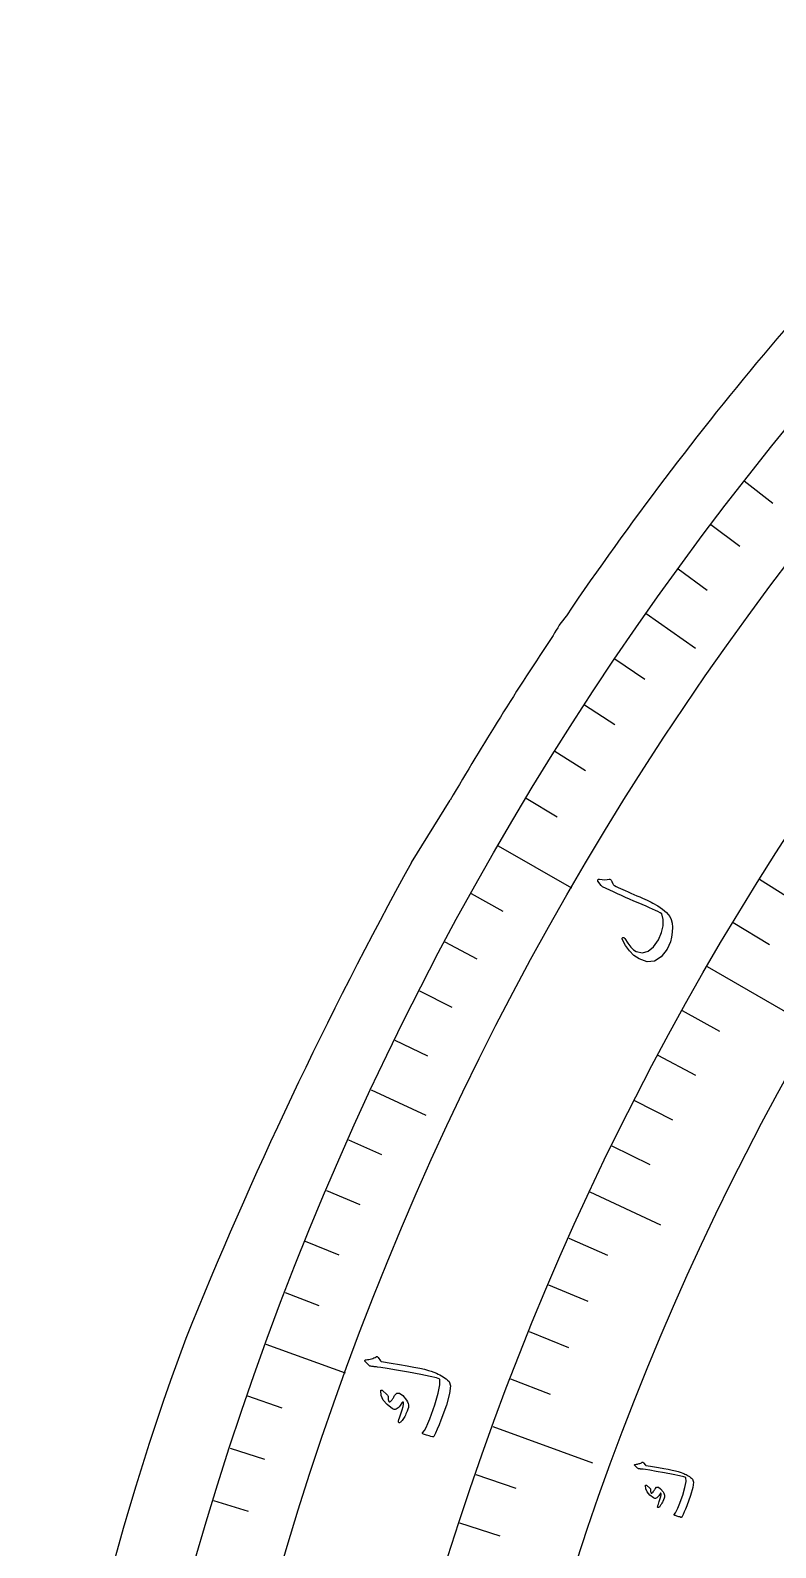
# Model space of a CAD drawing. Header units: millimetres. Extents: x -59 to 59, y -59 to 86.
# Drawn here: x -58.65 to -44.99, y 16.04 to 43.85 of the extents above; entities that cross this region are included whole.
import ezdxf

# ---------------------------------------------------------------- set-up
doc = ezdxf.new("R2010")
doc.units = ezdxf.units.MM
for name, color, linetype in [('CUT_OUTER', 1, 'Continuous'), ('ENGRAVE', 7, 'Continuous'), ('ENGRAVE_FINE', 8, 'Continuous'), ('TEXT', 5, 'Continuous')]:
    doc.layers.add(name, color=color, linetype=linetype)

msp = doc.modelspace()

# ---------------------------------------------------------------- linework, layer by layer
at = {"layer": 'CUT_OUTER'}
msp.add_lwpolyline([(-51.6662, 28.6039), (-50.9544, 29.7428)], dxfattribs=at)
for centre, radius, start, end in [((-0.0274, 0.0225), 58.9646, 133.821638, 145.848692), ((-47.1747, 31.7527), 2.1449, 140.2584, 151.82742), ((-0.143, 0.0906), 58.8307, 146.261464, 149.733281), ((20.4694, -10.9117), 82.2497, 151.286278, 158.01887), ((-10.5393, 3.0414), 48.2909, 159.59975, 175.06606)]:
    msp.add_arc(centre, radius, start, end, dxfattribs=at)
at = {"layer": 'ENGRAVE'}
for points in [[(-47.3634, 33.1642), (-46.4572, 32.5297)], [(-50.0736, 28.91), (-48.7323, 28.1356)], [(-46.2414, 26.6975), (-40.6209, 23.4525)], [(-52.4027, 24.4358), (-51.4001, 23.9683)], [(-48.3923, 22.5657), (-47.0983, 21.9623)], [(-54.333, 19.7756), (-52.8777, 19.2459)], [(-50.1749, 18.2622), (-48.3453, 17.5963)]]:
    msp.add_lwpolyline(points, dxfattribs=at)
for radius in [57.82, 57.82, 56.2713, 53.395, 53.395, 51.1235, 46.905, 46.905]:
    msp.add_circle((0, 0), radius, dxfattribs=at)
at = {"layer": 'ENGRAVE_FINE'}
for points in [[(-45.5628, 35.5975), (-45.0397, 35.1889)], [(-46.1771, 34.7969), (-45.647, 34.3975)], [(-46.7774, 33.9857), (-46.2404, 33.5956)], [(-47.935, 32.3325), (-47.3847, 31.9614)], [(-48.4919, 31.491), (-47.9353, 31.1295)], [(-49.0341, 30.6399), (-48.4712, 30.2882)], [(-49.5614, 29.7795), (-48.9925, 29.4376)], [(-45.2815, 28.295), (-44.6211, 27.8823)], [(-50.5705, 28.0317), (-49.99, 27.7099)], [(-45.7684, 27.5005), (-45.1009, 27.0993)], [(-51.052, 27.1448), (-50.466, 26.8332)], [(-51.518, 26.2497), (-50.9266, 25.9484)], [(-46.7003, 25.8864), (-46.0192, 25.5088)], [(-51.9683, 25.3466), (-51.3717, 25.0557)], [(-47.145, 25.0674), (-46.4573, 24.7018)], [(-47.5753, 24.2408), (-46.8814, 23.8873)], [(-52.8212, 23.5175), (-52.2148, 23.2475)], [(-47.9911, 23.4068), (-47.2911, 23.0654)], [(-53.2236, 22.5921), (-52.6126, 22.3327)], [(-48.7788, 21.7177), (-48.0673, 21.4009)], [(-53.6098, 21.6598), (-52.9944, 21.4111)], [(-49.1504, 20.8631), (-48.4335, 20.5588)], [(-53.9796, 20.7208), (-53.36, 20.483)], [(-49.507, 20.0021), (-48.7849, 19.7104)], [(-49.8485, 19.1351), (-49.1215, 18.856)], [(-54.6699, 18.8244), (-54.0423, 18.6083)], [(-54.9901, 17.8674), (-54.3588, 17.6623)], [(-50.486, 17.3837), (-49.7496, 17.1302)], [(-55.2935, 16.9049), (-54.6588, 16.7109)], [(-50.7817, 16.5), (-50.041, 16.2593)]]:
    msp.add_lwpolyline(points, dxfattribs=at)
at = {"layer": 'TEXT'}
for points in [[(-48.2443, 28.26), (-48.248, 28.2666), (-48.2496, 28.2732), (-48.249, 28.2798), (-48.2462, 28.2864), (-48.2416, 28.2919), (-48.2354, 28.2952), (-48.2278, 28.2964), (-48.2186, 28.2954), (-48.1662, 28.2882), (-48.1188, 28.2854), (-48.0765, 28.2872), (-48.0393, 28.2935), (-48.0267, 28.2944), (-48.0153, 28.29), (-48.0052, 28.2805), (-47.9963, 28.2656), (-47.9927, 28.2573), (-47.9891, 28.2494), (-47.9857, 28.2419), (-47.9823, 28.2347), (-47.9792, 28.228), (-47.9764, 28.2218), (-47.9738, 28.2161), (-47.9717, 28.2108), (-47.9674, 28.2018), (-47.961, 28.1933), (-47.9523, 28.1853), (-47.9415, 28.178), (-47.9084, 28.1616), (-47.8721, 28.1441), (-47.8325, 28.1257), (-47.7896, 28.1063), (-47.7435, 28.0857), (-47.6942, 28.0639), (-47.6418, 28.0409), (-47.5863, 28.0167), (-47.5305, 27.9932), (-47.4782, 27.9708), (-47.4295, 27.9493), (-47.3844, 27.9289), (-47.3427, 27.9095), (-47.3043, 27.8913), (-47.269, 27.8741), (-47.2369, 27.8581), (-47.1443, 27.8067), (-47.0622, 27.7483), (-46.9908, 27.6829), (-46.93, 27.6106), (-46.9003, 27.5576), (-46.8826, 27.4924), (-46.8766, 27.4149), (-46.8823, 27.325), (-46.8972, 27.2328), (-46.9179, 27.1502), (-46.9443, 27.0771), (-46.9765, 27.0134), (-47.0866, 26.8709), (-47.2089, 26.7934), (-47.3437, 26.781), (-47.491, 26.8338), (-47.5866, 26.8985), (-47.6697, 26.9801), (-47.7404, 27.0788), (-47.7986, 27.1946), (-47.8013, 27.2025), (-47.8019, 27.2094), (-47.8001, 27.2153), (-47.7962, 27.2203), (-47.7907, 27.2249), (-47.7853, 27.2277), (-47.78, 27.2287), (-47.7748, 27.2279), (-47.7677, 27.2254), (-47.7617, 27.2217), (-47.7568, 27.2167), (-47.7528, 27.2104), (-47.6943, 27.1206), (-47.6404, 27.0512), (-47.5913, 27.002), (-47.547, 26.973), (-47.4304, 26.9476), (-47.3234, 26.9749), (-47.2258, 27.0545), (-47.1374, 27.1867), (-47.0793, 27.3182), (-47.0494, 27.4414), (-47.0478, 27.5565), (-47.0744, 27.6635), (-47.1074, 27.6809), (-47.1463, 27.7005), (-47.1913, 27.7222), (-47.2423, 27.746), (-47.2994, 27.7719), (-47.363, 27.7998), (-47.4329, 27.8298), (-47.5092, 27.8618), (-47.5875, 27.8955), (-47.6644, 27.929), (-47.7398, 27.9623), (-47.8139, 27.9954), (-47.8864, 28.0283), (-47.9575, 28.0613), (-48.0269, 28.0942), (-48.0949, 28.1272), (-48.1618, 28.1563), (-48.1687, 28.1608), (-48.1748, 28.1658), (-48.18, 28.1711), (-48.1843, 28.177)], [(-52.4931, 19.4854), (-52.4674, 19.489), (-52.4427, 19.4934), (-52.4189, 19.4988), (-52.396, 19.5051), (-52.374, 19.5125), (-52.3528, 19.521), (-52.3325, 19.5307), (-52.313, 19.5415), (-52.3031, 19.5448), (-52.2935, 19.5435), (-52.2841, 19.5377), (-52.2751, 19.5274), (-52.2288, 19.4684), (-52.2237, 19.4624), (-52.2191, 19.4578), (-52.2152, 19.4546), (-52.2119, 19.4528), (-52.0375, 19.4258), (-51.8803, 19.4001), (-51.7404, 19.3758), (-51.6177, 19.3529), (-51.5124, 19.3314), (-51.4247, 19.3114), (-51.3545, 19.2927), (-51.3018, 19.2755), (-51.2041, 19.2388), (-51.1737, 19.2254), (-51.1438, 19.2104), (-51.1144, 19.194), (-51.0853, 19.176), (-51.0568, 19.1563), (-51.0287, 19.1349), (-51.0012, 19.1117), (-50.9742, 19.0867), (-50.9493, 19.0092), (-50.9662, 18.8656), (-51.0243, 18.6555), (-51.1228, 18.3786), (-51.1568, 18.2933), (-51.1904, 18.2151), (-51.2235, 18.144), (-51.2563, 18.0801), (-51.2611, 18.0749), (-51.2665, 18.0719), (-51.2726, 18.0711), (-51.2793, 18.0725), (-51.3107, 18.0816), (-51.3392, 18.09), (-51.3649, 18.0978), (-51.3876, 18.1051), (-51.4077, 18.1118), (-51.4254, 18.1181), (-51.4407, 18.124), (-51.4536, 18.1294), (-51.4607, 18.1329), (-51.4639, 18.137), (-51.4633, 18.1417), (-51.4587, 18.147), (-51.428, 18.1888), (-51.3962, 18.2455), (-51.3633, 18.3169), (-51.3292, 18.4031), (-51.2352, 18.6635), (-51.1731, 18.8714), (-51.1434, 19.0271), (-51.1466, 19.1308), (-51.2075, 19.1534), (-51.3225, 19.1824), (-51.4918, 19.2175), (-51.7155, 19.2587), (-51.9402, 19.2979), (-52.1104, 19.3266), (-52.2262, 19.3451), (-52.2874, 19.3535), (-52.3044, 19.3553), (-52.3202, 19.3569), (-52.335, 19.3585), (-52.3487, 19.3599), (-52.3611, 19.3612), (-52.3722, 19.3623), (-52.382, 19.3631), (-52.3904, 19.3638), (-52.4084, 19.3663), (-52.4244, 19.3717), (-52.4386, 19.3798), (-52.4509, 19.3908), (-52.5125, 19.4577), (-52.5164, 19.4628), (-52.5185, 19.4675), (-52.5188, 19.4718), (-52.5172, 19.4757), (-52.5128, 19.4796), (-52.5073, 19.4825), (-52.5007, 19.4845), (-52.4931, 19.4854)], [(-52.2272, 18.9228), (-52.2253, 18.9264), (-52.2226, 18.9292), (-52.2191, 18.9311), (-52.2148, 18.9321), (-52.2114, 18.9317), (-52.2079, 18.9308), (-52.2044, 18.9292), (-52.2007, 18.927), (-52.11, 18.8459), (-52.1011, 18.8368), (-52.0948, 18.8283), (-52.0911, 18.8206), (-52.09, 18.8134), (-52.092, 18.7853), (-52.0904, 18.7603), (-52.0852, 18.7382), (-52.0764, 18.7191), (-52.0701, 18.7137), (-52.061, 18.7147), (-52.0489, 18.7221), (-52.0341, 18.736), (-52.0261, 18.7459), (-52.0182, 18.7563), (-52.0105, 18.7672), (-52.0029, 18.7785), (-51.9953, 18.7905), (-51.9877, 18.8031), (-51.9802, 18.8165), (-51.9727, 18.8306), (-51.9329, 18.8743), (-51.8835, 18.8749), (-51.8244, 18.8326), (-51.7557, 18.7474), (-51.7375, 18.716), (-51.7248, 18.6872), (-51.7177, 18.661), (-51.7161, 18.6374), (-51.7195, 18.6133), (-51.7288, 18.5817), (-51.7439, 18.5424), (-51.7647, 18.4956), (-51.7759, 18.4719), (-51.7873, 18.4497), (-51.7991, 18.429), (-51.8111, 18.4098), (-51.8231, 18.3921), (-51.8346, 18.3756), (-51.8457, 18.3603), (-51.8563, 18.3463), (-51.8651, 18.3385), (-51.8737, 18.3337), (-51.8821, 18.332), (-51.8903, 18.3333), (-51.8977, 18.3374), (-51.902, 18.3431), (-51.9032, 18.3507), (-51.9012, 18.3599), (-51.8931, 18.3888), (-51.8834, 18.4213), (-51.8721, 18.4575), (-51.8591, 18.4975), (-51.8349, 18.5719), (-51.8187, 18.631), (-51.8104, 18.6748), (-51.8102, 18.7032), (-51.8114, 18.7074), (-51.8139, 18.7103), (-51.8177, 18.7119), (-51.8228, 18.7123), (-51.8263, 18.7116), (-51.8301, 18.7093), (-51.8342, 18.7054), (-51.8386, 18.6998), (-51.8738, 18.6463), (-51.8896, 18.6243), (-51.9061, 18.6066), (-51.9234, 18.5931), (-51.9415, 18.5838), (-51.961, 18.5776), (-51.9793, 18.5763), (-51.9963, 18.5799), (-52.0122, 18.5886), (-52.1124, 18.6662), (-52.1816, 18.7478), (-52.2199, 18.8333), (-52.2272, 18.9228)], [(-47.5575, 17.569), (-47.5398, 17.5714), (-47.5228, 17.5744), (-47.5065, 17.5781), (-47.4908, 17.5824), (-47.4757, 17.5875), (-47.4612, 17.5933), (-47.4472, 17.5999), (-47.4339, 17.6074), (-47.4271, 17.6096), (-47.4204, 17.6087), (-47.414, 17.6048), (-47.4078, 17.5977), (-47.3758, 17.5573), (-47.3723, 17.5532), (-47.3691, 17.5501), (-47.3664, 17.5479), (-47.3642, 17.5466), (-47.2443, 17.5282), (-47.1362, 17.5107), (-47.04, 17.4941), (-46.9556, 17.4786), (-46.8832, 17.464), (-46.8229, 17.4503), (-46.7746, 17.4376), (-46.7383, 17.4259), (-46.671, 17.4008), (-46.6502, 17.3916), (-46.6296, 17.3814), (-46.6093, 17.3702), (-46.5893, 17.3578), (-46.5696, 17.3444), (-46.5503, 17.3297), (-46.5314, 17.3138), (-46.5128, 17.2966), (-46.4956, 17.2433), (-46.5071, 17.1444), (-46.547, 16.9997), (-46.6149, 16.809), (-46.6384, 16.7503), (-46.6616, 16.6965), (-46.6845, 16.6476), (-46.7071, 16.6036), (-46.7104, 16.6), (-46.7142, 16.598), (-46.7184, 16.5974), (-46.723, 16.5984), (-46.7446, 16.6047), (-46.7642, 16.6105), (-46.7818, 16.6159), (-46.7974, 16.6209), (-46.8112, 16.6256), (-46.8233, 16.63), (-46.8339, 16.634), (-46.8427, 16.6378), (-46.8476, 16.6402), (-46.8498, 16.6431), (-46.8493, 16.6463), (-46.8462, 16.6499), (-46.825, 16.6786), (-46.803, 16.7176), (-46.7803, 16.7667), (-46.7568, 16.826), (-46.692, 17.0051), (-46.6493, 17.1481), (-46.629, 17.2553), (-46.6314, 17.3267), (-46.6732, 17.3421), (-46.7524, 17.3618), (-46.8688, 17.3858), (-47.0227, 17.4138), (-47.1771, 17.4406), (-47.2942, 17.4602), (-47.3737, 17.4729), (-47.4159, 17.4786), (-47.4275, 17.4798), (-47.4384, 17.481), (-47.4486, 17.482), (-47.458, 17.483), (-47.4665, 17.4839), (-47.4742, 17.4846), (-47.4809, 17.4852), (-47.4867, 17.4857), (-47.499, 17.4874), (-47.51, 17.4911), (-47.5198, 17.4967), (-47.5283, 17.5042), (-47.5707, 17.55), (-47.5734, 17.5535), (-47.5749, 17.5567), (-47.5751, 17.5597), (-47.574, 17.5623), (-47.5709, 17.565), (-47.5672, 17.567), (-47.5627, 17.5683), (-47.5575, 17.569)], [(-47.374, 17.1836), (-47.3727, 17.186), (-47.3708, 17.1879), (-47.3684, 17.1892), (-47.3654, 17.1899), (-47.3631, 17.1897), (-47.3607, 17.189), (-47.3582, 17.1879), (-47.3558, 17.1864), (-47.2933, 17.1307), (-47.2872, 17.1245), (-47.2829, 17.1187), (-47.2804, 17.1133), (-47.2796, 17.1084), (-47.281, 17.0892), (-47.2799, 17.072), (-47.2763, 17.0568), (-47.2702, 17.0437), (-47.2659, 17.04), (-47.2596, 17.0407), (-47.2514, 17.0458), (-47.2412, 17.0552), (-47.2357, 17.0621), (-47.2303, 17.0692), (-47.225, 17.0766), (-47.2197, 17.0844), (-47.2145, 17.0926), (-47.2093, 17.1013), (-47.2042, 17.1104), (-47.199, 17.1201), (-47.1717, 17.15), (-47.1377, 17.1504), (-47.0971, 17.1214), (-47.0498, 17.0629), (-47.0373, 17.0413), (-47.0286, 17.0215), (-47.0237, 17.0035), (-47.0226, 16.9873), (-47.025, 16.9708), (-47.0314, 16.949), (-47.0418, 16.9221), (-47.0561, 16.89), (-47.0638, 16.8737), (-47.0717, 16.8584), (-47.0798, 16.8443), (-47.0881, 16.8311), (-47.0963, 16.8189), (-47.1043, 16.8076), (-47.1119, 16.7971), (-47.1192, 16.7875), (-47.1253, 16.7822), (-47.1312, 16.7789), (-47.137, 16.7778), (-47.1426, 16.7787), (-47.1477, 16.7815), (-47.1507, 16.7855), (-47.1515, 16.7906), (-47.1501, 16.797), (-47.1445, 16.8168), (-47.1378, 16.8391), (-47.13, 16.864), (-47.121, 16.8913), (-47.1043, 16.9425), (-47.0931, 16.983), (-47.0874, 17.0131), (-47.0873, 17.0326), (-47.0881, 17.0354), (-47.0898, 17.0374), (-47.0924, 17.0386), (-47.0959, 17.0388), (-47.0984, 17.0383), (-47.101, 17.0367), (-47.1038, 17.0341), (-47.1068, 17.0303), (-47.131, 16.9935), (-47.1419, 16.9785), (-47.1533, 16.9663), (-47.1652, 16.9571), (-47.1775, 16.9508), (-47.191, 16.9465), (-47.2035, 16.9456), (-47.2153, 16.9482), (-47.2262, 16.9541), (-47.295, 17.0075), (-47.3426, 17.0635), (-47.3689, 17.1222), (-47.374, 17.1836)]]:
    msp.add_lwpolyline(points, close=True, dxfattribs=at)

doc.saveas('drawing.dxf')
